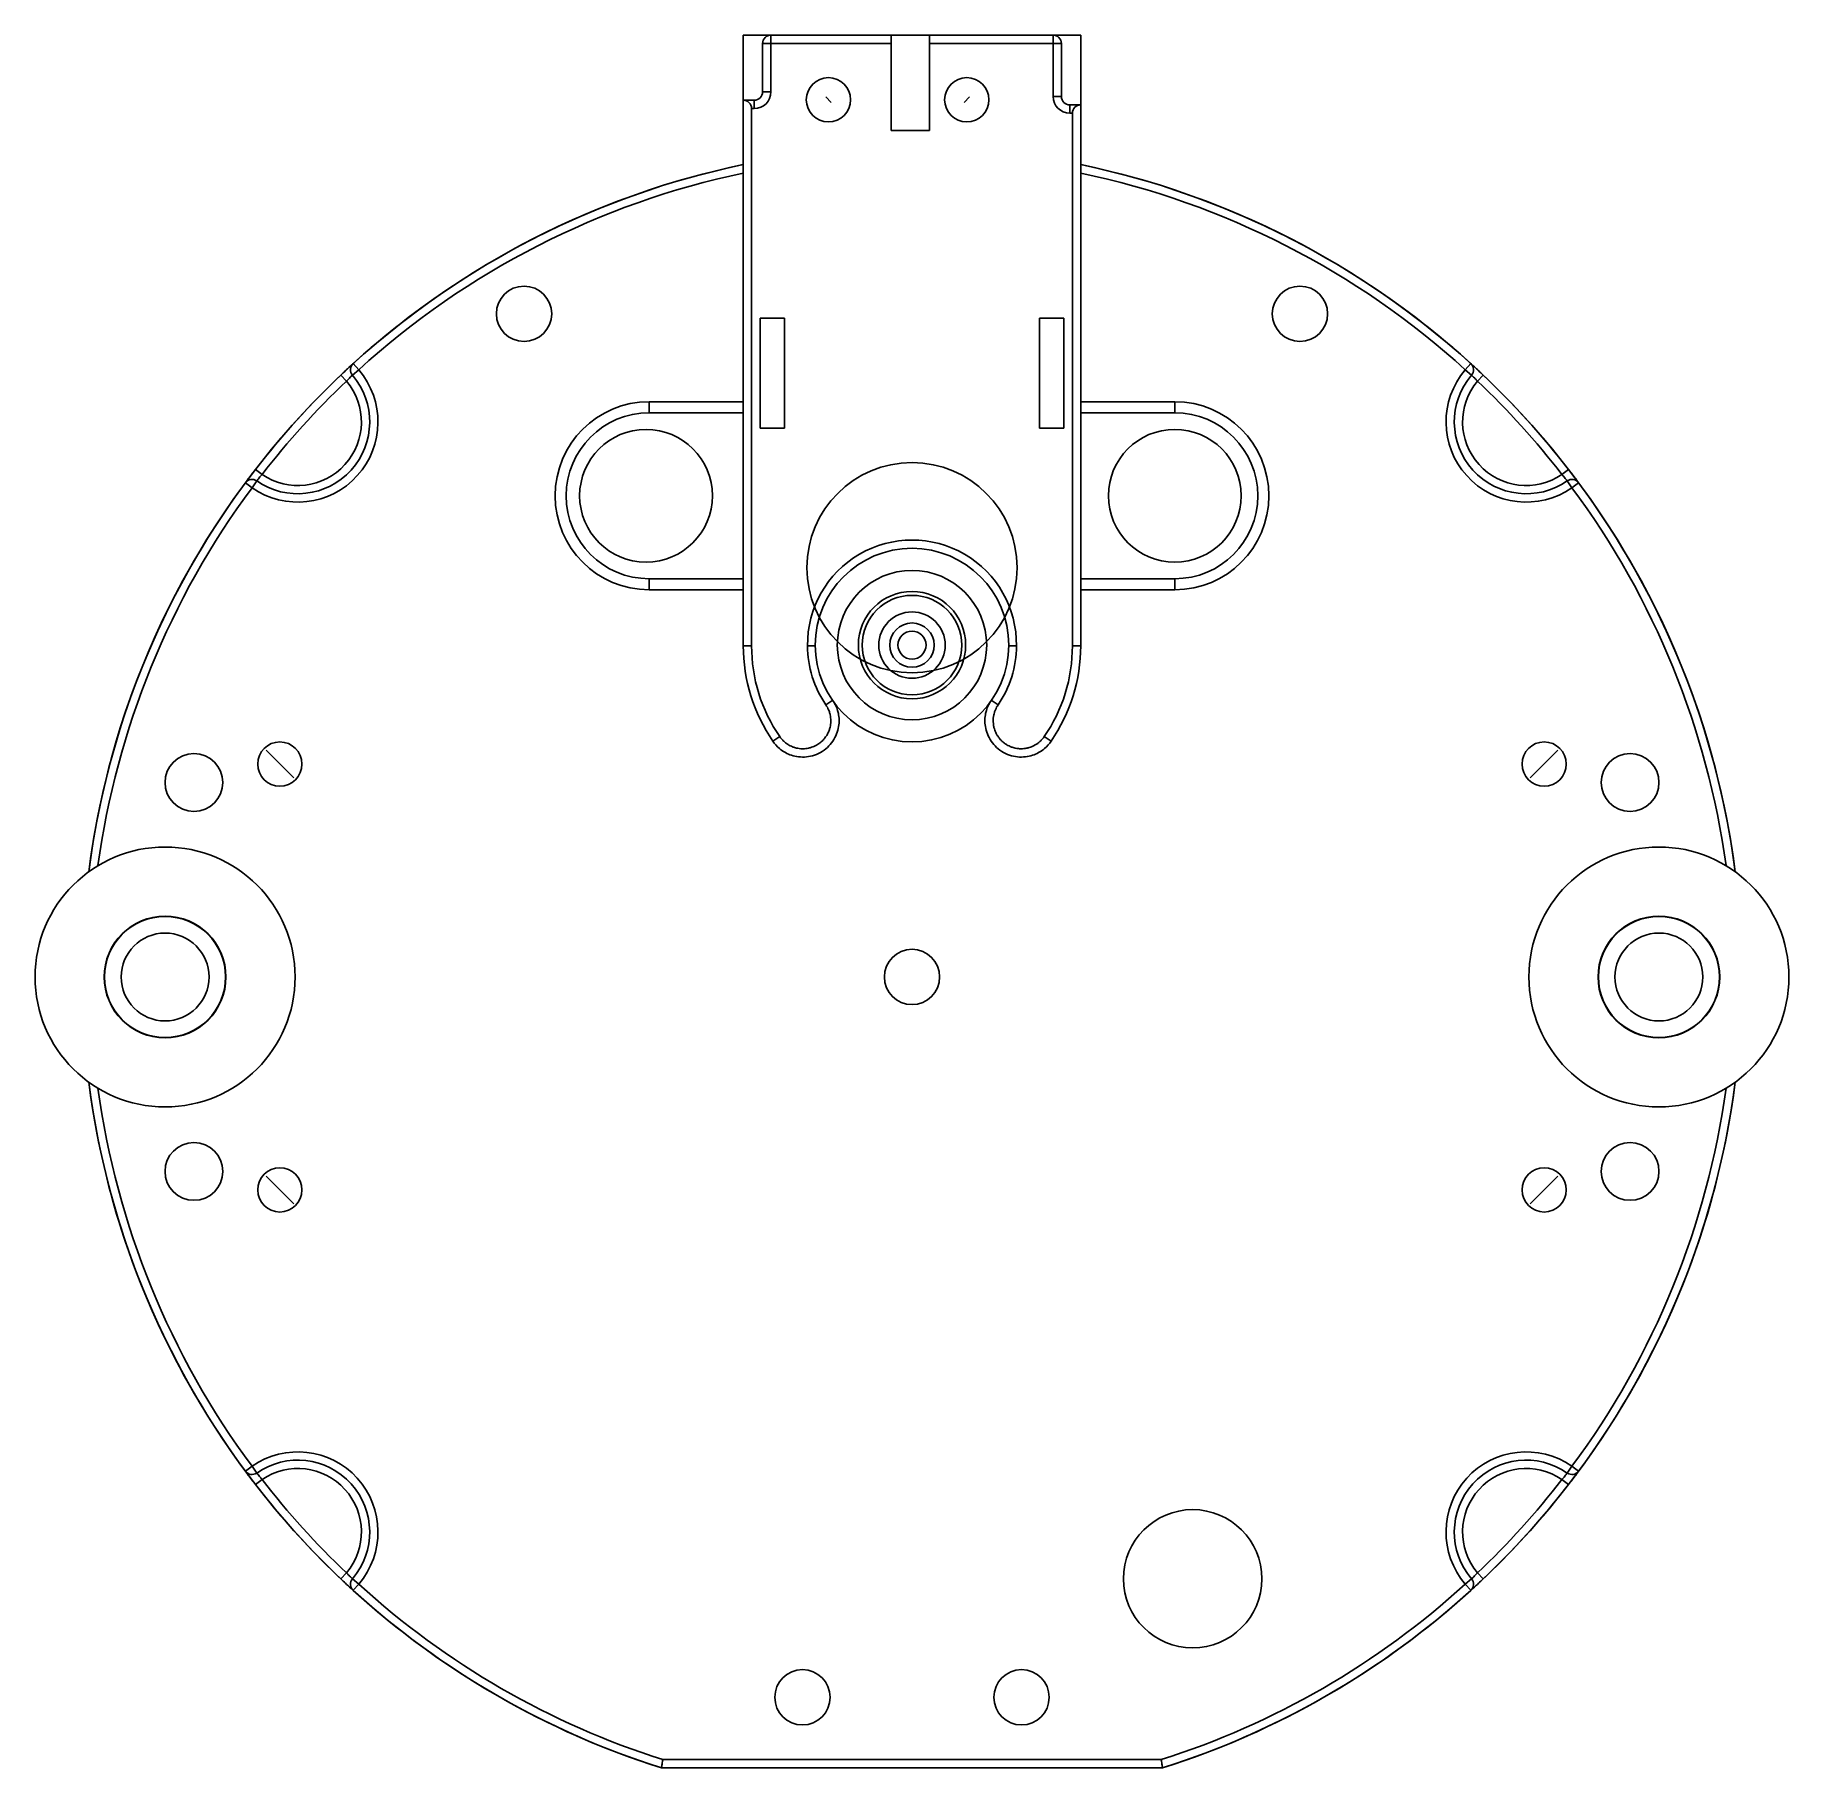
# Model space of a CAD drawing. Header units: millimetres. Extents: x -15.9 to 15.9, y -14.3 to 17.
import ezdxf

# ---------------------------------------------------------------- set-up
doc = ezdxf.new("R2010")
doc.units = ezdxf.units.MM
doc.linetypes.add('CENTERX2', pattern=[20.32, 12.7, -2.54, 2.54, -2.54])

msp = doc.modelspace()

# ---------------------------------------------------------------- linework, layer by layer
at = {"color": 7, "linetype": 'Continuous'}
for p, q in [((-3.05, 14.687), (-3.05, 17.029)), ((3.05, 17.029), (-3.05, 17.029)), ((3.05, 14.687), (3.05, 17.029)), ((4.529, -14.3), (-4.529, -14.3))]:
    msp.add_line(p, q, dxfattribs=at)
at = {"color": 7, "linetype": 'Continuous', "lineweight": 25}
for p, q in [((-0.377, 16.879), (-2.7, 16.879)), ((-2.7, 16.001), (-2.7, 16.879)), ((-2.55, 17.029), (-2.55, 16.001)), ((-2.55, 17.029), (2.55, 17.029)), ((-0.377, 17.029), (-0.377, 15.304)), ((0.315, 15.304), (0.315, 17.029)), ((2.7, 16.879), (0.315, 16.879)), ((2.55, 15.918), (2.55, 17.029)), ((2.7, 16.879), (2.7, 15.918)), ((-3.05, 15.851), (-2.85, 15.851)), ((-3.05, 5.988), (-3.05, 15.851)), ((-2.85, 15.851), (-2.85, 15.701)), ((-2.7, 16.001), (-2.55, 16.001)), ((2.7, 15.918), (2.55, 15.918)), ((-2.9, 15.701), (-2.9, 5.988)), ((-2.85, 15.701), (-2.9, 15.701)), ((2.85, 15.768), (2.85, 15.618)), ((2.85, 15.768), (3.05, 15.768)), ((2.9, 15.618), (2.85, 15.618)), ((2.9, 5.988), (2.9, 15.618)), ((3.05, 15.768), (3.05, 5.988)), ((-0.377, 15.304), (0.315, 15.304)), ((-2.747, 11.913), (-2.747, 9.925)), ((-2.304, 11.913), (-2.747, 11.913)), ((-2.304, 9.925), (-2.304, 11.913)), ((2.304, 11.913), (2.304, 9.925)), ((2.747, 11.913), (2.304, 11.913)), ((2.747, 9.925), (2.747, 11.913)), ((-10.22, 10.774), (-10.323, 10.883)), ((-10.114, 10.881), (-10, 10.978)), ((-10, 10.978), (-10.101, 11.089)), ((10.101, 11.089), (10, 10.978)), ((10, 10.978), (10.114, 10.881)), ((10.323, 10.883), (10.22, 10.774)), ((-4.75, 10.4), (-4.75, 10.2)), ((-4.75, 10.4), (-3.05, 10.4)), ((-3.05, 10.2), (-4.75, 10.2)), ((3.05, 10.4), (4.75, 10.4)), ((4.75, 10.2), (3.05, 10.2)), ((4.75, 10.4), (4.75, 10.2)), ((-2.747, 9.925), (-2.304, 9.925)), ((2.304, 9.925), (2.747, 9.925)), ((-11.866, 9.176), (-12.049, 8.934)), ((-12.049, 8.934), (-11.929, 8.845)), ((-11.929, 8.845), (-11.843, 8.968)), ((-11.866, 9.176), (-11.747, 9.084)), ((11.747, 9.084), (11.866, 9.176)), ((11.843, 8.968), (11.929, 8.845)), ((12.047, 8.937), (11.866, 9.176)), ((11.929, 8.845), (12.049, 8.934)), ((-4.75, 7.2), (-3.05, 7.2)), ((-4.75, 7), (-4.75, 7.2)), ((-3.05, 7), (-4.75, 7)), ((3.05, 7.2), (4.75, 7.2)), ((4.75, 7), (3.05, 7)), ((4.75, 7), (4.75, 7.2)), ((-2.9, 5.988), (-3.05, 5.988)), ((1.888, 5.987), (1.75, 5.988)), ((2.9, 5.988), (3.05, 5.988)), ((-1.556, 4.919), (-1.433, 5.004)), ((1.556, 4.919), (1.433, 5.004)), ((-2.39, 4.346), (-2.514, 4.261)), ((2.39, 4.346), (2.514, 4.261)), ((-11.929, -8.845), (-12.049, -8.934)), ((-11.929, -8.845), (-11.843, -8.968)), ((11.929, -8.845), (11.843, -8.968)), ((12.049, -8.934), (11.929, -8.845)), ((-12.047, -8.937), (-11.866, -9.176)), ((-11.747, -9.084), (-11.866, -9.176)), ((11.866, -9.176), (11.747, -9.084)), ((11.866, -9.176), (12.049, -8.934)), ((-10.22, -10.774), (-10.323, -10.883)), ((10.22, -10.774), (10.323, -10.883)), ((-10, -10.978), (-10.114, -10.881)), ((-10, -10.978), (-10.101, -11.089)), ((10.114, -10.881), (10, -10.978)), ((10, -10.978), (10.101, -11.089)), ((-4.506, -14.15), (4.506, -14.15)), ((4.529, -14.3), (-4.529, -14.3))]:
    msp.add_line(p, q, dxfattribs=at)
at = {"color": 7, "linetype": 'CENTERX2'}
for p, q in [((-1.46, 15.81), (-1.56, 15.91)), ((1.04, 15.91), (0.94, 15.81)), ((-11.176, 3.6), (-11.676, 4.1)), ((11.676, 4.1), (11.176, 3.6)), ((-11.676, -3.6), (-11.176, -4.1)), ((11.676, -3.6), (11.176, -4.1))]:
    msp.add_line(p, q, dxfattribs=at)
at = {"color": 7, "linetype": 'Continuous', "lineweight": 25, "flags": 128}
for points in [[(-10.103, 11.087), (-10.177, 11.019), (-10.323, 10.883)], [(10.323, 10.883), (10.177, 11.019), (10.101, 11.089)], [(-10.323, -10.883), (-10.242, -10.959), (-10.101, -11.089)], [(10.103, -11.087), (10.242, -10.959), (10.323, -10.883)]]:
    msp.add_lwpolyline(points, dxfattribs=at)
at = {"color": 7, "linetype": 'Continuous'}
for centre, radius in [((-1.51, 15.86), 0.4), ((0.99, 15.86), 0.4), ((0, 7.4), 1.9), ((-11.426, 3.85), 0.4), ((11.426, 3.85), 0.4), ((-13.5, 0), 2.35), ((13.5, 0), 2.35), ((-13.5, 0), 1.1), ((13.5, 0), 1.1), ((0, 0), 0.5), ((-11.426, -3.85), 0.4), ((11.426, -3.85), 0.4), ((5.073, -10.88), 1.25)]:
    msp.add_circle(centre, radius, dxfattribs=at)
at = {"color": 7, "linetype": 'Continuous', "lineweight": 25}
for centre, radius in [((-7.012, 11.99), 0.5), ((7.012, 11.99), 0.5), ((-4.807, 8.7), 1.2), ((4.75, 8.7), 1.2), ((0, 6), 1.75), ((0, 6), 1.35), ((0, 6), 0.97), ((0, 6), 0.9), ((0, 6), 0.6), ((0, 6), 0.4), ((0, 6), 0.254), ((-12.979, 3.516), 0.522), ((12.979, 3.516), 0.522), ((-13.5, 0), 2.35), ((13.5, 0), 2.35), ((-13.5, 0), 1.094), ((13.5, 0), 1.094), ((-13.5, 0), 0.794), ((13.5, 0), 0.794), ((-12.979, -3.516), 0.522), ((12.979, -3.516), 0.522), ((-1.98, -13.023), 0.5), ((1.98, -13.023), 0.5)]:
    msp.add_circle(centre, radius, dxfattribs=at)
for centre, radius, start, end in [((-2.55, 16.879), 0.15, 90, 180), ((2.55, 16.879), 0.15, 0, 90), ((-3.05, 15.701), 0.15, 0, 90), ((-2.85, 16.001), 0.3, 270, 0), ((-2.85, 16.001), 0.15, 270, 0), ((2.85, 15.918), 0.3, 180, 270), ((2.85, 15.918), 0.15, 180, 270), ((3.05, 15.618), 0.15, 90, 180), ((0, 0), 15, 101.732, 132.3288), ((0, 0), 15, 47.6712, 78.268), ((0, 0), 14.85, 101.8522, 132.3288), ((0, 0), 14.85, 47.6712, 78.1478), ((-11.102, 10.036), 1.45, 235.2383, 40.5339), ((0, 0), 15, 133.4876, 142.2846), ((-11.102, 10.036), 1.3, 235.2383, 40.5339), ((-10, 10.978), 0.15, 132.3288, 220.5339), ((11.102, 10.036), 1.45, 139.4661, 304.7617), ((11.102, 10.036), 1.3, 139.4661, 304.7617), ((10, 10.978), 0.15, 319.4661, 47.6712), ((0, 0), 15, 37.7154, 46.5124), ((-11.102, 10.036), 1.15, 235.8581, 39.914), ((0, 0), 14.85, 133.4876, 142.2846), ((11.102, 10.036), 1.15, 140.086, 304.1419), ((0, 0), 14.85, 37.7154, 46.5124), ((-4.75, 8.7), 1.7, 90, 270), ((-4.75, 8.7), 1.5, 90, 270), ((4.75, 8.7), 1.7, 270, 90), ((4.75, 8.7), 1.5, 270, 90), ((0, 0), 15, 143.4433, 172.7114), ((-11.929, 8.845), 0.15, 55.2383, 143.4433), ((11.929, 8.845), 0.15, 36.5567, 124.7617), ((0, 0), 15, 7.2886, 36.5567), ((0, 0), 14.85, 143.4433, 172.2102), ((0, 0), 14.85, 7.7898, 36.5567), ((0, 6.012), 1.888, 359.2615, 180.708), ((0, 5.988), 3.05, 180, 214.4943), ((0, 5.988), 2.9, 180, 214.4943), ((0, 5.988), 1.888, 180, 214.4943), ((0, 5.988), 1.888, 325.5057, 359.9695), ((0, 5.988), 2.9, 325.5057, 0), ((0, 5.988), 3.05, 325.5057, 0), ((0, 0), 15, 187.2886, 216.5567), ((0, 0), 14.85, 187.7898, 216.5567), ((0, 0), 14.85, 323.4433, 352.2102), ((0, 0), 15, 323.4433, 352.7114), ((-11.102, -10.036), 1.45, 319.4661, 124.7617), ((-11.102, -10.036), 1.3, 319.4661, 124.7617), ((11.102, -10.036), 1.45, 55.2383, 220.5339), ((11.102, -10.036), 1.3, 55.2383, 220.5339), ((-11.929, -8.845), 0.15, 216.5567, 304.7617), ((0, 0), 15, 217.7154, 226.5124), ((-11.102, -10.036), 1.15, 320.086, 124.1419), ((0, 0), 14.85, 217.7154, 226.5124), ((11.102, -10.036), 1.15, 55.8581, 219.914), ((0, 0), 14.85, 313.4876, 322.2846), ((0, 0), 15, 313.4876, 322.2846), ((11.929, -8.845), 0.15, 235.2383, 323.4433), ((-10, -10.978), 0.15, 139.4661, 227.6712), ((0, 0), 15, 227.6712, 252.4271), ((0, 0), 14.85, 227.6712, 252.3378), ((0, 0), 14.85, 287.6622, 312.3288), ((0, 0), 15, 287.5729, 312.3288), ((10, -10.978), 0.15, 312.3288, 40.5339)]:
    msp.add_arc(centre, radius, start, end, dxfattribs=at)
at = {"color": 7, "linetype": 'Continuous'}
for start, end in [(101.732, 172.7114), (7.2886, 78.268), (187.2886, 252.4271), (287.5729, 352.7114)]:
    msp.add_arc((0, 0), 15, start, end, dxfattribs=at)
at = {"color": 7, "linetype": 'Continuous', "lineweight": 25}
for points, knots in [([(-10.101, 11.089), (-10.101, 11.089), (-10.125, 11.067), (-10.208, 10.991), (-10.265, 10.938), (-10.323, 10.883)], [0, 0, 0, 0, 0.5, 0.5, 1, 1, 1, 1]), ([(-10.22, 10.774), (-10.208, 10.786), (-10.196, 10.799), (-10.185, 10.81), (-10.174, 10.822), (-10.163, 10.832), (-10.154, 10.842), (-10.145, 10.851), (-10.137, 10.859), (-10.13, 10.865), (-10.124, 10.871), (-10.119, 10.876), (-10.116, 10.878), (-10.115, 10.88), (-10.114, 10.881), (-10.114, 10.881)], [0, 0, 0, 0, 0.0000506914, 0.0000506914, 0.0000506914, 0.0001012727, 0.0001012727, 0.0001012727, 0.0001517201, 0.0001517201, 0.0001517201, 0.000202089, 0.000202089, 0.000202089, 0.0002348464, 0.0002348464, 0.0002348464, 0.0002348464]), ([(10.323, 10.883), (10.265, 10.938), (10.208, 10.991), (10.125, 11.067), (10.101, 11.089), (10.101, 11.089)], [0, 0, 0, 0, 0.5, 0.5, 1, 1, 1, 1]), ([(10.114, 10.881), (10.114, 10.881), (10.116, 10.879), (10.12, 10.875), (10.124, 10.871), (10.13, 10.865), (10.137, 10.858), (10.145, 10.851), (10.154, 10.842), (10.164, 10.832), (10.174, 10.821), (10.185, 10.81), (10.197, 10.798), (10.204, 10.79), (10.212, 10.782), (10.22, 10.774)], [0, 0, 0, 0, 0.0000503442, 0.0000503442, 0.0000503442, 0.0001007037, 0.0001007037, 0.0001007037, 0.0001511081, 0.0001511081, 0.0001511081, 0.0002016169, 0.0002016169, 0.0002016169, 0.0002348446, 0.0002348446, 0.0002348446, 0.0002348446]), ([(-11.866, 9.176), (-11.915, 9.113), (-11.962, 9.051), (-12.029, 8.961), (-12.049, 8.934), (-12.049, 8.934)], [0, 0, 0, 0, 0.5, 0.5, 1, 1, 1, 1]), ([(-11.843, 8.968), (-11.843, 8.968), (-11.841, 8.97), (-11.838, 8.975), (-11.834, 8.979), (-11.829, 8.986), (-11.823, 8.994), (-11.816, 9.002), (-11.808, 9.012), (-11.799, 9.023), (-11.79, 9.034), (-11.78, 9.047), (-11.769, 9.059), (-11.762, 9.067), (-11.755, 9.076), (-11.747, 9.084)], [0, 0, 0, 0, 0.0000503442, 0.0000503442, 0.0000503442, 0.0001007037, 0.0001007037, 0.0001007037, 0.0001511081, 0.0001511081, 0.0001511081, 0.0002016169, 0.0002016169, 0.0002016169, 0.0002348446, 0.0002348446, 0.0002348446, 0.0002348446]), ([(11.747, 9.084), (11.758, 9.072), (11.77, 9.059), (11.78, 9.046), (11.79, 9.034), (11.8, 9.022), (11.808, 9.012), (11.816, 9.002), (11.823, 8.993), (11.829, 8.986), (11.834, 8.979), (11.838, 8.974), (11.841, 8.971), (11.842, 8.969), (11.843, 8.968), (11.843, 8.968)], [0, 0, 0, 0, 0.0000506914, 0.0000506914, 0.0000506914, 0.0001012727, 0.0001012727, 0.0001012727, 0.0001517201, 0.0001517201, 0.0001517201, 0.000202089, 0.000202089, 0.000202089, 0.0002348464, 0.0002348464, 0.0002348464, 0.0002348464]), ([(12.049, 8.934), (12.049, 8.934), (12.029, 8.961), (11.962, 9.051), (11.915, 9.113), (11.866, 9.176)], [0, 0, 0, 0, 0.5, 0.5, 1, 1, 1, 1]), ([(-1.398, 4.947), (-1.37, 4.897), (-1.346, 4.836), (-1.316, 4.695), (-1.312, 4.614), (-1.34, 4.44), (-1.374, 4.348), (-1.486, 4.182), (-1.565, 4.109), (-1.747, 4.008), (-1.848, 3.981), (-2.04, 3.973), (-2.13, 3.99), (-2.283, 4.048), (-2.346, 4.089), (-2.446, 4.173), (-2.484, 4.218), (-2.514, 4.261)], [0, 0, 0, 0, 0.125, 0.125, 0.25, 0.25, 0.375, 0.375, 0.5, 0.5, 0.625, 0.625, 0.75, 0.75, 0.875, 0.875, 1, 1, 1, 1]), ([(-2.39, 4.346), (-2.385, 4.339), (-2.376, 4.326), (-2.355, 4.3), (-2.325, 4.268), (-2.288, 4.235), (-2.245, 4.205), (-2.204, 4.181), (-2.157, 4.16), (-2.112, 4.145), (-2.061, 4.133), (-2.014, 4.127), (-1.964, 4.126), (-1.917, 4.129), (-1.866, 4.137), (-1.818, 4.15), (-1.769, 4.169), (-1.727, 4.19), (-1.683, 4.217), (-1.645, 4.246), (-1.607, 4.282), (-1.576, 4.318), (-1.546, 4.36), (-1.522, 4.401), (-1.501, 4.449), (-1.486, 4.494), (-1.474, 4.544), (-1.468, 4.591), (-1.467, 4.641), (-1.47, 4.688), (-1.478, 4.74), (-1.491, 4.788), (-1.508, 4.834), (-1.526, 4.869), (-1.542, 4.898), (-1.552, 4.912), (-1.556, 4.919)], [0, 0, 0, 0, 0.0157155, 0.0313383, 0.062451, 0.0981248, 0.1250661, 0.1606737, 0.1873575, 0.2232154, 0.2500102, 0.2855594, 0.3123441, 0.3437523, 0.3748999, 0.4104981, 0.437435, 0.4731219, 0.4997851, 0.5355431, 0.5624338, 0.598002, 0.6247205, 0.6606077, 0.6873463, 0.7229043, 0.7497605, 0.7855589, 0.8122265, 0.8434093, 0.8748306, 0.9104511, 0.9371289, 0.9684805, 0.9842412, 1, 1, 1, 1]), ([(2.514, 4.261), (2.484, 4.218), (2.446, 4.173), (2.346, 4.089), (2.283, 4.048), (2.13, 3.99), (2.04, 3.973), (1.848, 3.981), (1.747, 4.008), (1.565, 4.109), (1.486, 4.182), (1.374, 4.348), (1.34, 4.44), (1.312, 4.614), (1.316, 4.695), (1.346, 4.836), (1.37, 4.897), (1.398, 4.947)], [0, 0, 0, 0, 0.125, 0.125, 0.25, 0.25, 0.375, 0.375, 0.5, 0.5, 0.625, 0.625, 0.75, 0.75, 0.875, 0.875, 1, 1, 1, 1]), ([(1.556, 4.919), (1.552, 4.912), (1.542, 4.898), (1.526, 4.87), (1.507, 4.83), (1.49, 4.784), (1.477, 4.733), (1.469, 4.686), (1.467, 4.634), (1.469, 4.587), (1.476, 4.535), (1.487, 4.489), (1.504, 4.443), (1.523, 4.4), (1.549, 4.355), (1.579, 4.314), (1.613, 4.276), (1.648, 4.244), (1.69, 4.212), (1.73, 4.188), (1.777, 4.165), (1.822, 4.149), (1.872, 4.136), (1.919, 4.129), (1.971, 4.126), (2.018, 4.128), (2.07, 4.135), (2.116, 4.146), (2.163, 4.163), (2.206, 4.182), (2.251, 4.208), (2.291, 4.238), (2.328, 4.271), (2.355, 4.3), (2.376, 4.325), (2.385, 4.339), (2.39, 4.346)], [0, 0, 0, 0, 0.015715, 0.031338, 0.062451, 0.098125, 0.125066, 0.160674, 0.187357, 0.223215, 0.25001, 0.285559, 0.312344, 0.343752, 0.3749, 0.410498, 0.437435, 0.473122, 0.499785, 0.535543, 0.562434, 0.598002, 0.62472, 0.660608, 0.687346, 0.722904, 0.749761, 0.785559, 0.812226, 0.843409, 0.874831, 0.910451, 0.937129, 0.968481, 0.984241, 1, 1, 1, 1]), ([(-12.049, -8.934), (-12.049, -8.934), (-12.029, -8.961), (-11.962, -9.051), (-11.915, -9.113), (-11.866, -9.176)], [0, 0, 0, 0, 0.5, 0.5, 1, 1, 1, 1]), ([(-11.747, -9.084), (-11.758, -9.072), (-11.77, -9.059), (-11.78, -9.046), (-11.79, -9.034), (-11.8, -9.022), (-11.808, -9.012), (-11.816, -9.002), (-11.823, -8.993), (-11.829, -8.986), (-11.834, -8.979), (-11.838, -8.974), (-11.841, -8.971), (-11.842, -8.969), (-11.843, -8.968), (-11.843, -8.968)], [0, 0, 0, 0, 0.0000506914, 0.0000506914, 0.0000506914, 0.0001012727, 0.0001012727, 0.0001012727, 0.0001517201, 0.0001517201, 0.0001517201, 0.000202089, 0.000202089, 0.000202089, 0.0002348464, 0.0002348464, 0.0002348464, 0.0002348464]), ([(11.843, -8.968), (11.843, -8.968), (11.841, -8.97), (11.838, -8.975), (11.834, -8.979), (11.829, -8.986), (11.823, -8.994), (11.816, -9.002), (11.808, -9.012), (11.799, -9.023), (11.79, -9.034), (11.78, -9.047), (11.769, -9.059), (11.762, -9.067), (11.755, -9.076), (11.747, -9.084)], [0, 0, 0, 0, 0.0000503442, 0.0000503442, 0.0000503442, 0.0001007037, 0.0001007037, 0.0001007037, 0.0001511081, 0.0001511081, 0.0001511081, 0.0002016169, 0.0002016169, 0.0002016169, 0.0002348446, 0.0002348446, 0.0002348446, 0.0002348446]), ([(11.866, -9.176), (11.915, -9.113), (11.962, -9.051), (12.029, -8.961), (12.049, -8.934), (12.049, -8.934)], [0, 0, 0, 0, 0.5, 0.5, 1, 1, 1, 1]), ([(-10.114, -10.881), (-10.114, -10.881), (-10.116, -10.879), (-10.12, -10.875), (-10.124, -10.871), (-10.13, -10.865), (-10.137, -10.858), (-10.145, -10.851), (-10.154, -10.842), (-10.164, -10.832), (-10.174, -10.821), (-10.185, -10.81), (-10.197, -10.798), (-10.204, -10.79), (-10.212, -10.782), (-10.22, -10.774)], [0, 0, 0, 0, 0.0000503442, 0.0000503442, 0.0000503442, 0.0001007037, 0.0001007037, 0.0001007037, 0.0001511081, 0.0001511081, 0.0001511081, 0.0002016169, 0.0002016169, 0.0002016169, 0.0002348446, 0.0002348446, 0.0002348446, 0.0002348446]), ([(10.22, -10.774), (10.208, -10.786), (10.196, -10.799), (10.185, -10.81), (10.174, -10.822), (10.163, -10.832), (10.154, -10.842), (10.145, -10.851), (10.137, -10.859), (10.13, -10.865), (10.124, -10.871), (10.119, -10.876), (10.116, -10.878), (10.115, -10.88), (10.114, -10.881), (10.114, -10.881)], [0, 0, 0, 0, 0.0000506914, 0.0000506914, 0.0000506914, 0.0001012727, 0.0001012727, 0.0001012727, 0.0001517201, 0.0001517201, 0.0001517201, 0.000202089, 0.000202089, 0.000202089, 0.0002348464, 0.0002348464, 0.0002348464, 0.0002348464]), ([(-10.323, -10.883), (-10.265, -10.938), (-10.208, -10.991), (-10.125, -11.067), (-10.101, -11.089), (-10.101, -11.089)], [0, 0, 0, 0, 0.5, 0.5, 1, 1, 1, 1]), ([(10.101, -11.089), (10.101, -11.089), (10.125, -11.067), (10.208, -10.991), (10.265, -10.938), (10.323, -10.883)], [0, 0, 0, 0, 0.5, 0.5, 1, 1, 1, 1]), ([(-4.529, -14.3), (-4.529, -14.3), (-4.528, -14.297), (-4.528, -14.292), (-4.527, -14.286), (-4.525, -14.278), (-4.524, -14.268), (-4.522, -14.257), (-4.52, -14.245), (-4.518, -14.231), (-4.516, -14.217), (-4.513, -14.201), (-4.511, -14.185), (-4.509, -14.175), (-4.508, -14.165), (-4.506, -14.154), (-4.506, -14.153), (-4.506, -14.151), (-4.506, -14.15)], [0, 0, 0, 0, 0.0000499259, 0.0000499259, 0.0000499259, 0.0000998355, 0.0000998355, 0.0000998355, 0.0001500028, 0.0001500028, 0.0001500028, 0.0002007363, 0.0002007363, 0.0002007363, 0.0002312882, 0.0002312882, 0.0002312882, 0.0002357356, 0.0002357356, 0.0002357356, 0.0002357356]), ([(4.529, -14.3), (4.529, -14.3), (4.528, -14.297), (4.528, -14.292), (4.527, -14.286), (4.525, -14.278), (4.524, -14.268), (4.522, -14.257), (4.52, -14.245), (4.518, -14.231), (4.516, -14.217), (4.513, -14.201), (4.511, -14.185), (4.509, -14.175), (4.508, -14.165), (4.506, -14.154), (4.506, -14.153), (4.506, -14.151), (4.506, -14.15)], [0, 0, 0, 0, 0.0000499259, 0.0000499259, 0.0000499259, 0.0000998355, 0.0000998355, 0.0000998355, 0.0001500028, 0.0001500028, 0.0001500028, 0.0002007363, 0.0002007363, 0.0002007363, 0.0002312882, 0.0002312882, 0.0002312882, 0.0002357356, 0.0002357356, 0.0002357356, 0.0002357356])]:
    msp.add_open_spline(points, degree=3, knots=knots, dxfattribs=at)
msp.add_open_spline([(-1.888, 5.988), (-1.842, 5.988), (-1.796, 5.988), (-1.75, 5.988)], degree=3, dxfattribs=at)

doc.saveas('drawing.dxf')
